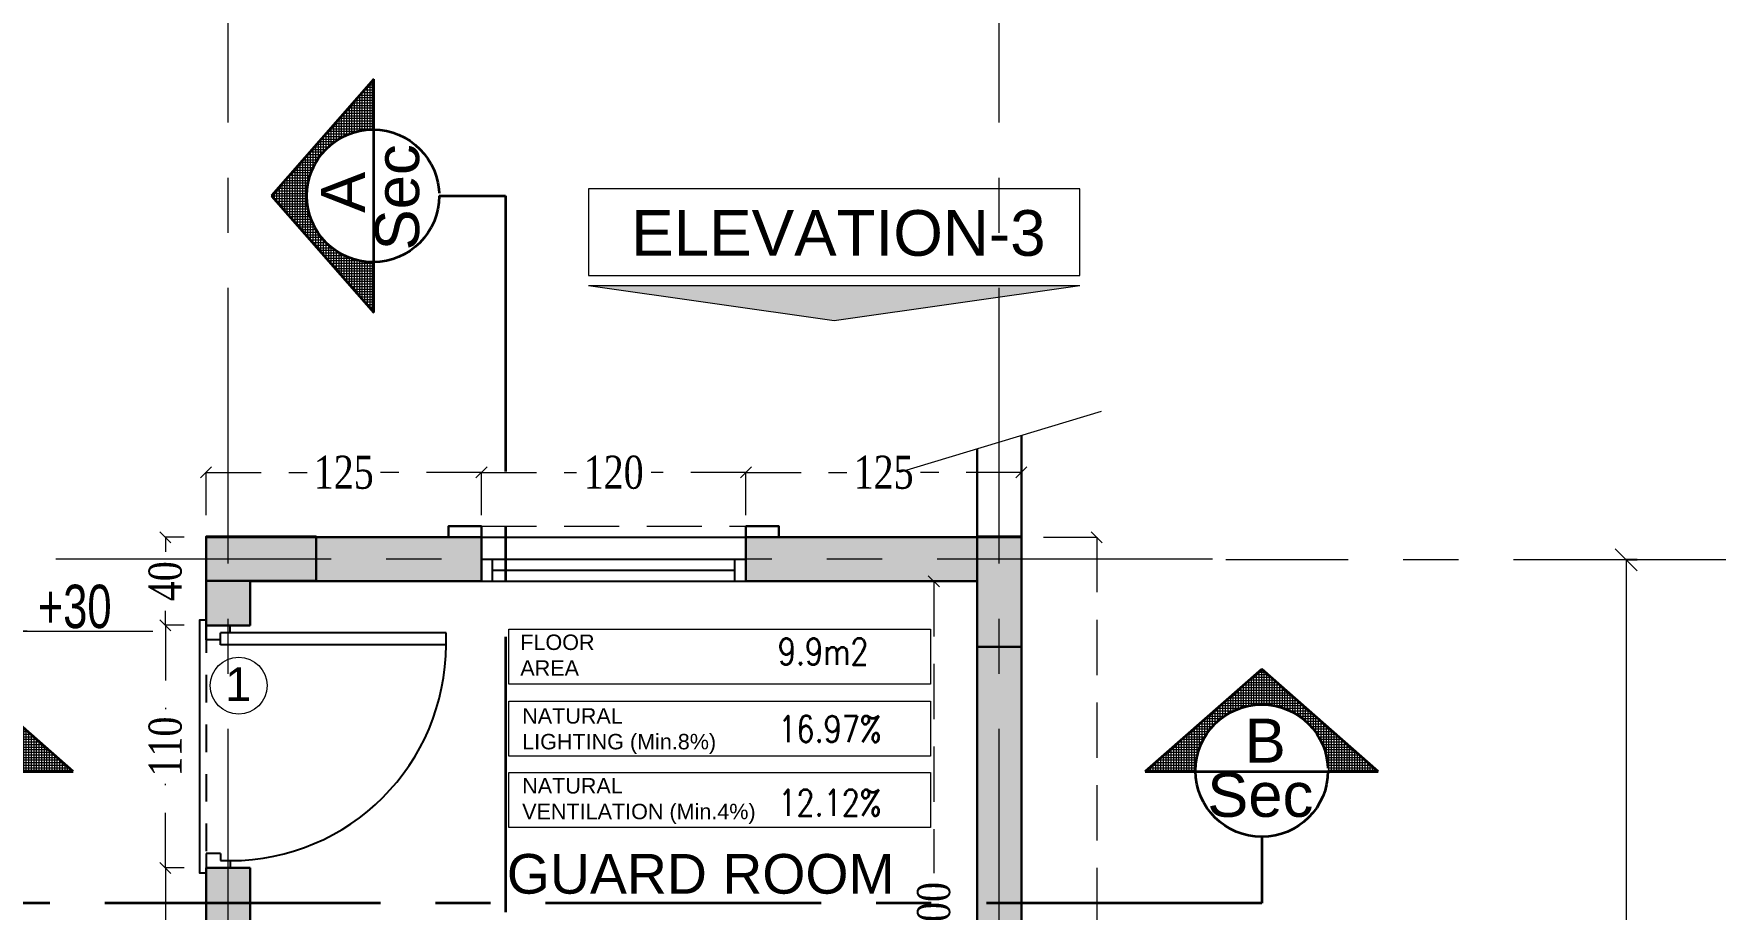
# Model space of a CAD drawing. Header units: inches. Extents: x -114 to 635, y -137 to 57.
# Drawn here: x 487.77 to 495.4, y -80.84 to -76.87 of the extents above; entities that cross this region are included whole.
import ezdxf
from ezdxf.enums import TextEntityAlignment as Align

# ---------------------------------------------------------------- set-up
doc = ezdxf.new("R2010")
doc.units = ezdxf.units.IN
doc.header["$MEASUREMENT"] = 0
doc.header["$PDMODE"] = 98
for name, pattern in [('( Hidden )', [0.375, 0.25, -0.125]), ('ABOOD', [0.375, 0.25, -0.125]), ('CENTER', [2, 1.25, -0.25, 0.25, -0.25]), ('CENTERX2', [4, 2.5, -0.5, 0.5, -0.5]), ('DASHED2', [0.375, 0.25, -0.125]), ('VILLA AXIS$0$CENTER', [2, 1.25, -0.25, 0.25, -0.25])]:
    doc.linetypes.add(name, pattern=pattern)
doc.layers.get('0').update_dxf_attribs({"lineweight": 5})
doc.layers.get('Defpoints').update_dxf_attribs({"lineweight": 5})
for name, color, linetype, lineweight in [('A-ELEVATION TAG', 230, 'Continuous', 5), ('A-HATCH', 8, 'Continuous', 5), ('A-REFLECT DOWN', 8, 'Continuous', 5), ('A-SECTION LINE', 230, 'Continuous', 35), ('A-SECTION TAG', 230, 'Continuous', 5), ('A-text', 111, 'Continuous', 5), ('AXIS DIMENSION', 8, 'Continuous', 5), ('COLUMNS HATCH', 1, 'Continuous', 5), ('DETAILS DIMENSION', 15, 'Continuous', 5), ('dim', 1, 'Continuous', 9), ('DOOR', 1, 'Continuous', 5), ('GENERAL TEXT', 4, 'Continuous', 5), ('HATCH', 15, 'Continuous', 0), ('LEVEL SYMBOL', 8, 'Continuous', 5), ('PROPOSED COLUMNS', 6, 'Continuous', 30), ('ROOM INFORMATION', 7, 'Continuous', 5), ('ROOMS DIMENSION', 3, 'Continuous', 5), ('TEXT ROOM INFORMATION', 1, 'Continuous', 5), ('WALL', 4, 'Continuous', 30), ('WALL PROPOSED', 7, 'Continuous', 30)]:
    doc.layers.add(name, color=color, linetype=linetype, lineweight=lineweight)
for name, color, linetype in [('A-STAIRS', 62, 'Continuous'), ('A-STEPS', 8, 'Continuous'), ('A-WIN', 193, 'Continuous')]:
    doc.layers.add(name, color=color, linetype=linetype)
doc.layers.add('AXIES', color=7, linetype='CENTER', lineweight=0, true_color=0x949596)
doc.styles.add('002-F.FLOOR PLAN$0$xref plans$0$ATTRIBUTE', font='BKANT.TTF')
doc.styles.add('Arial', font='arial.ttf')
doc.styles.add('GROUND FLOOR XREF - option 3$0$ROMANS', font='arial.ttf')
doc.styles.add('GROUND FLOOR XREF - option 3$0$STYLE1', font='arial.ttf', dxfattribs={"height": 30})
doc.styles.add('MAIN', font='')
doc.styles.add('ROMANS-TITLE', font='ROMANS.shx', dxfattribs={"width": 0.8})
doc.styles.add('ST', font='times.ttf', dxfattribs={"width": 0.8})
doc.styles.get("Standard").update_dxf_attribs({"font": 'arial.ttf'})
doc.styles.get('MAIN').set_extended_font_data('Shonar Bangla')
doc.dimstyles.new('MFS-AXIS', dxfattribs={"dimtxt": 0.22, "dimasz": 0.1, "dimexe": 0, "dimexo": 0.15, "dimgap": 0.05, "dimtad": 1, "dimdec": 0, "dimlfac": 100, "dimzin": 0, "dimdsep": 46, "dimtxsty": 'MAIN', "dimblk": 'OBLIQUE', "dimcen": 0.09, "dimclrd": 1, "dimclre": 1, "dimclrt": 2, "dimadec": 0, "dimazin": 0, "dimtfac": 1, "dimtdec": 0, "dimtix": 1, "dimtofl": 0, "dimtmove": 2, "dimatfit": 3, "dimldrblk": 'OBLIQUE', "dimfxl": 0.05, "dimfxlon": 1, "dimtolj": 1, "dimtzin": 0, "dimlwd": -1, "dimarcsym": 1})
doc.dimstyles.new('RASH PLAN', dxfattribs={"dimtxt": 0.15, "dimasz": 0.05, "dimexe": 0, "dimexo": 0.1, "dimgap": 0.05, "dimtad": 0, "dimdec": 0, "dimlfac": 100, "dimzin": 0, "dimdsep": 46, "dimtxsty": 'ST', "dimblk": 'OBLIQUE', "dimcen": 0.09, "dimclrd": 200, "dimclre": 6, "dimclrt": 1, "dimadec": 0, "dimazin": 0, "dimtfac": 1, "dimtdec": 0, "dimtmove": 1, "dimatfit": 3, "dimldrblk": 'OBLIQUE', "dimfxl": 0, "dimtolj": 1, "dimtzin": 0, "dimlwd": -1, "dimlwe": -1, "dimarcsym": 0})

# ---------------------------------------------------------------- blocks, each defined once
blk = doc.blocks.new('_Oblique')
at = {"color": 0, "lineweight": -2}
blk.add_line((-0.5, -0.5), (0.5, 0.5), dxfattribs=at)
blk = doc.blocks.new('*D1224')
at = {"layer": 'Defpoints', "color": 0, "transparency": 16777216}
for p in [(491.8524, -79.3528), (492.0496, -79.3528), (492.0496, -82.3528)]:
    blk.add_point(p, dxfattribs=at)
at = {"layer": 'ROOMS DIMENSION', "color": 3, "transparency": 16777216}
for p, q in [((491.9496, -79.3528), (491.8524, -79.3528)), ((491.9496, -82.3528), (491.8524, -82.3528))]:
    blk.add_line(p, q, dxfattribs=at)
at = {"layer": 'ROOMS DIMENSION', "color": 3, "linetype": 'DASHED2', "transparency": 16777216}
for p, q in [((491.8524, -79.3528), (491.8524, -80.6767)), ((491.8524, -82.3528), (491.8524, -81.029))]:
    blk.add_line(p, q, dxfattribs=at)
at = {"layer": 'ROOMS DIMENSION', "color": 3, "transparency": 16777216, "xscale": 0.05, "yscale": 0.05, "zscale": 0.05}
for p, rotation in [((491.8524, -79.3528), 90), ((491.8524, -82.3528), 270)]:
    blk.add_blockref('_Oblique', p, dxfattribs=dict(at, rotation=rotation))
at = {"layer": 'ROOMS DIMENSION', "color": 3, "transparency": 16777216, "insert": (491.8524, -80.8528), "char_height": 0.15, "attachment_point": 5, "rotation": 90, "style": 'ST'}
blk.add_mtext('\\A1;300', dxfattribs=at)
blk = doc.blocks.new('DOOR 1.00M')
at = {"layer": 'DOOR', "lineweight": 25}
for p, q in [((-0.1, 0.97), (-0.1, 1)), ((0, 0.94), (0, 1)), ((-0.06, 0.97), (-0.1, 0.97)), ((-0.06, 0.94), (-0.06, 0.97)), ((-0.06, 0.94), (0, 0.94)), ((-0.99, 0.08), (-0.06, 0.08)), ((-0.99, 0.08), (-0.99, 0.03)), ((-0.06, 0.08), (-0.06, 0.03)), ((-0.99, 0.03), (-0.06, 0.03)), ((-0.1, 0.03), (-0.1, 0)), ((-0.06, 0.06), (0, 0.06)), ((0, 0.06), (0, 0))]:
    blk.add_line(p, q, dxfattribs=at)
blk.add_arc((-0.1, 0.08), 0.89, 90, 180, dxfattribs=at)
blk = doc.blocks.new('*D1236')
at = {"layer": 'Defpoints', "color": 0, "transparency": 16777216}
for p in [(488.3649, -80.6528), (488.5496, -80.6528, 0), (488.5496, -83.0528, 0)]:
    blk.add_point(p, dxfattribs=at)
at = {"layer": 'DETAILS DIMENSION', "color": 6, "transparency": 16777216}
for p, q in [((488.4496, -80.6528), (488.3649, -80.6528)), ((488.4496, -83.0528), (488.3649, -83.0528))]:
    blk.add_line(p, q, dxfattribs=at)
at = {"layer": 'DETAILS DIMENSION', "color": 200, "linetype": 'DASHED2', "transparency": 16777216}
for p, q in [((488.3649, -80.6528), (488.3649, -81.675)), ((488.3649, -83.0528), (488.3649, -82.0306))]:
    blk.add_line(p, q, dxfattribs=at)
at = {"layer": 'DETAILS DIMENSION', "color": 200, "transparency": 16777216, "xscale": 0.05, "yscale": 0.05, "zscale": 0.05}
for p, rotation in [((488.3649, -80.6528), 90), ((488.3649, -83.0528), 270)]:
    blk.add_blockref('_Oblique', p, dxfattribs=dict(at, rotation=rotation))
at = {"layer": 'DETAILS DIMENSION', "color": 1, "transparency": 16777216, "insert": (488.3649, -81.8528), "char_height": 0.15, "attachment_point": 5, "rotation": 90, "style": 'ST'}
blk.add_mtext('\\A1;240', dxfattribs=at)
blk = doc.blocks.new('*D1237')
at = {"layer": 'Defpoints', "color": 0, "transparency": 16777216}
for p in [(488.3649, -79.5521), (488.5496, -79.5521, 0), (488.5496, -80.6528, 0)]:
    blk.add_point(p, dxfattribs=at)
at = {"layer": 'DETAILS DIMENSION', "color": 6, "transparency": 16777216}
for p, q in [((488.4496, -79.5521), (488.3649, -79.5521)), ((488.4496, -80.6528), (488.3649, -80.6528))]:
    blk.add_line(p, q, dxfattribs=at)
at = {"layer": 'DETAILS DIMENSION', "color": 200, "linetype": 'DASHED2', "transparency": 16777216}
for p, q in [((488.3649, -79.5521), (488.3649, -79.9331)), ((488.3649, -80.6528), (488.3649, -80.2718))]:
    blk.add_line(p, q, dxfattribs=at)
at = {"layer": 'DETAILS DIMENSION', "color": 200, "transparency": 16777216, "xscale": 0.05, "yscale": 0.05, "zscale": 0.05}
for p, rotation in [((488.3649, -79.5521), 90), ((488.3649, -80.6528), 270)]:
    blk.add_blockref('_Oblique', p, dxfattribs=dict(at, rotation=rotation))
at = {"layer": 'DETAILS DIMENSION', "color": 1, "transparency": 16777216, "insert": (488.3649, -80.1025), "char_height": 0.15, "attachment_point": 5, "rotation": 90, "style": 'ST'}
blk.add_mtext('\\A1;110', dxfattribs=at)
blk = doc.blocks.new('*D1238')
at = {"layer": 'Defpoints', "color": 0, "transparency": 16777216}
for p in [(488.3649, -79.1528), (488.5496, -79.1528, 0), (488.5496, -79.5521, 0)]:
    blk.add_point(p, dxfattribs=at)
at = {"layer": 'DETAILS DIMENSION', "color": 6, "transparency": 16777216}
for p, q in [((488.4496, -79.1528), (488.3649, -79.1528)), ((488.4496, -79.5521), (488.3649, -79.5521))]:
    blk.add_line(p, q, dxfattribs=at)
at = {"layer": 'DETAILS DIMENSION', "color": 200, "linetype": 'DASHED2', "transparency": 16777216}
for p, q in [((488.3649, -79.1528), (488.3649, -79.2184)), ((488.3649, -79.5521), (488.3649, -79.4865))]:
    blk.add_line(p, q, dxfattribs=at)
at = {"layer": 'DETAILS DIMENSION', "color": 200, "transparency": 16777216, "xscale": 0.05, "yscale": 0.05, "zscale": 0.05}
for p, rotation in [((488.3649, -79.1528), 90), ((488.3649, -79.5521), 270)]:
    blk.add_blockref('_Oblique', p, dxfattribs=dict(at, rotation=rotation))
at = {"layer": 'DETAILS DIMENSION', "color": 1, "transparency": 16777216, "insert": (488.3649, -79.3525), "char_height": 0.15, "attachment_point": 5, "rotation": 90, "style": 'ST'}
blk.add_mtext('\\A1;40', dxfattribs=at)
blk = doc.blocks.new('*D1239')
at = {"layer": 'Defpoints', "color": 0, "transparency": 16777216}
for p in [(488.5496, -78.859), (488.5496, -79.1528, 0), (489.7996, -79.1528, 0)]:
    blk.add_point(p, dxfattribs=at)
at = {"layer": 'DETAILS DIMENSION', "color": 6, "transparency": 16777216}
for p, q in [((488.5496, -79.0528), (488.5496, -78.859)), ((489.7996, -79.0528), (489.7996, -78.859))]:
    blk.add_line(p, q, dxfattribs=at)
at = {"layer": 'DETAILS DIMENSION', "color": 200, "linetype": 'DASHED2', "transparency": 16777216}
for p, q in [((488.5496, -78.859), (489.0079, -78.859)), ((489.7996, -78.859), (489.3413, -78.859))]:
    blk.add_line(p, q, dxfattribs=at)
at = {"layer": 'DETAILS DIMENSION', "color": 200, "transparency": 16777216, "xscale": 0.05, "yscale": 0.05, "zscale": 0.05, "rotation": 180}
blk.add_blockref('_Oblique', (488.5496, -78.859), dxfattribs=at)
at = {"layer": 'DETAILS DIMENSION', "color": 200, "transparency": 16777216, "xscale": 0.05, "yscale": 0.05, "zscale": 0.05}
blk.add_blockref('_Oblique', (489.7996, -78.859), dxfattribs=at)
at = {"layer": 'DETAILS DIMENSION', "color": 1, "transparency": 16777216, "insert": (489.1746, -78.859), "char_height": 0.15, "attachment_point": 5, "style": 'ST'}
blk.add_mtext('\\A1;125', dxfattribs=at)
blk = doc.blocks.new('*D1240')
at = {"layer": 'Defpoints', "color": 0, "transparency": 16777216}
for p in [(490.9996, -78.859), (489.7996, -79.1528, 0), (490.9996, -79.1528, 0)]:
    blk.add_point(p, dxfattribs=at)
at = {"layer": 'DETAILS DIMENSION', "color": 6, "transparency": 16777216}
for p, q in [((489.7996, -79.0528), (489.7996, -78.859)), ((490.9996, -79.0528), (490.9996, -78.859))]:
    blk.add_line(p, q, dxfattribs=at)
at = {"layer": 'DETAILS DIMENSION', "color": 200, "linetype": 'DASHED2', "transparency": 16777216}
for p, q in [((489.7996, -78.859), (490.2303, -78.859)), ((490.9996, -78.859), (490.569, -78.859))]:
    blk.add_line(p, q, dxfattribs=at)
at = {"layer": 'DETAILS DIMENSION', "color": 200, "transparency": 16777216, "xscale": 0.05, "yscale": 0.05, "zscale": 0.05, "rotation": 180}
blk.add_blockref('_Oblique', (489.7996, -78.859), dxfattribs=at)
at = {"layer": 'DETAILS DIMENSION', "color": 200, "transparency": 16777216, "xscale": 0.05, "yscale": 0.05, "zscale": 0.05}
blk.add_blockref('_Oblique', (490.9996, -78.859), dxfattribs=at)
at = {"layer": 'DETAILS DIMENSION', "color": 1, "transparency": 16777216, "insert": (490.3996, -78.859), "char_height": 0.15, "attachment_point": 5, "style": 'ST'}
blk.add_mtext('\\A1;120', dxfattribs=at)
blk = doc.blocks.new('*D1241')
at = {"layer": 'Defpoints', "color": 0, "transparency": 16777216}
for p in [(492.2496, -78.859), (490.9996, -79.1528, 0), (492.2496, -79.1528, 0)]:
    blk.add_point(p, dxfattribs=at)
at = {"layer": 'DETAILS DIMENSION', "color": 6, "transparency": 16777216}
for p, q in [((490.9996, -79.0528), (490.9996, -78.859)), ((492.2496, -79.0528), (492.2496, -78.859))]:
    blk.add_line(p, q, dxfattribs=at)
at = {"layer": 'DETAILS DIMENSION', "color": 200, "linetype": 'DASHED2', "transparency": 16777216}
for p, q in [((490.9996, -78.859), (491.4579, -78.859)), ((492.2496, -78.859), (491.7913, -78.859))]:
    blk.add_line(p, q, dxfattribs=at)
at = {"layer": 'DETAILS DIMENSION', "color": 200, "transparency": 16777216, "xscale": 0.05, "yscale": 0.05, "zscale": 0.05, "rotation": 180}
blk.add_blockref('_Oblique', (490.9996, -78.859), dxfattribs=at)
at = {"layer": 'DETAILS DIMENSION', "color": 200, "transparency": 16777216, "xscale": 0.05, "yscale": 0.05, "zscale": 0.05}
blk.add_blockref('_Oblique', (492.2496, -78.859), dxfattribs=at)
at = {"layer": 'DETAILS DIMENSION', "color": 1, "transparency": 16777216, "insert": (491.6246, -78.859), "char_height": 0.15, "attachment_point": 5, "style": 'ST'}
blk.add_mtext('\\A1;125', dxfattribs=at)
blk = doc.blocks.new('002-F.FLOOR PLAN$0$xref plans$0$LVL-PL')
h = blk.add_hatch(color=256)
h.paths.add_polyline_path([(0, 0.1233), (0, 0), (0.1233, 0, 0.414214)])
h.paths.add_polyline_path([(0, 0), (-0.1233, 0, 0.414214), (0, -0.1233)])
for p, q in [((0, 0.2424), (0, -0.2424)), ((0.2, 0), (-0.2424, 0)), ((0, 0), (0.8648, 0))]:
    blk.add_line(p, q)
for radius in [0.15, 0.1233]:
    blk.add_circle((0, 0), radius)
at = {"style": '002-F.FLOOR PLAN$0$xref plans$0$ATTRIBUTE', "width": 0.75, "flags": 12}
for tag, p in [('LEVEL', (0.517, 0.1508)), ('POSITION', (0.517, -0.1541))]:
    blk.add_attdef(tag, text='', height=0.2, dxfattribs=at).set_placement(p, align=Align.MIDDLE)
blk = doc.blocks.new('*D1255')
at = {"layer": 'Defpoints', "color": 0, "transparency": 16777216}
for p in [(492.2496, -79.1528, 0), (492.5914, -79.1528), (492.2496, -84.3528, 0)]:
    blk.add_point(p, dxfattribs=at)
at = {"layer": 'DETAILS DIMENSION', "color": 6, "transparency": 16777216}
for p, q in [((492.3496, -79.1528), (492.5914, -79.1528)), ((492.3496, -84.3528), (492.5914, -84.3528))]:
    blk.add_line(p, q, dxfattribs=at)
at = {"layer": 'DETAILS DIMENSION', "color": 200, "linetype": 'DASHED2', "transparency": 16777216}
for p, q in [((492.5914, -79.1528), (492.5914, -81.5773)), ((492.5914, -84.3528), (492.5914, -81.9283))]:
    blk.add_line(p, q, dxfattribs=at)
at = {"layer": 'DETAILS DIMENSION', "color": 200, "transparency": 16777216, "xscale": 0.05, "yscale": 0.05, "zscale": 0.05}
for p, rotation in [((492.5914, -79.1528), 90), ((492.5914, -84.3528), 270)]:
    blk.add_blockref('_Oblique', p, dxfattribs=dict(at, rotation=rotation))
at = {"layer": 'DETAILS DIMENSION', "color": 1, "transparency": 16777216, "insert": (492.5914, -81.7528), "char_height": 0.15, "attachment_point": 5, "rotation": 90, "style": 'ST'}
blk.add_mtext('\\A1;520', dxfattribs=at)
blk = doc.blocks.new('Room Info')
at = {"layer": 'TEXT ROOM INFORMATION', "ltscale": 5}
for tag, p in [('FLR_AREA', (17, 833.5)), ('NAT_LIGHT', (19, 482.5)), ('NAT_VENT', (19, 147.5))]:
    blk.add_attdef(tag, p, '', height=180, dxfattribs=at)
blk = doc.blocks.new('*D1264')
at = {"layer": 'AXIS DIMENSION', "color": 1, "linetype": 'Continuous', "lineweight": -2, "transparency": 16777216}
for p, q in [((495.0437, -79.2552), (494.9937, -79.2552)), ((495.0437, -84.2548), (494.9937, -84.2548))]:
    blk.add_line(p, q, dxfattribs=at)
at = {"layer": 'AXIS DIMENSION', "color": 1, "linetype": 'Continuous', "transparency": 16777216}
blk.add_line((494.9937, -79.2552), (494.9937, -84.2548), dxfattribs=at)
at = {"layer": 'Defpoints', "color": 0, "transparency": 16777216}
for p in [(495.2944, -79.2552, 0), (494.9937, -84.2548), (495.2944, -84.2548, 0)]:
    blk.add_point(p, dxfattribs=at)
at = {"layer": 'AXIS DIMENSION', "color": 1, "transparency": 16777216, "xscale": 0.1, "yscale": 0.1, "zscale": 0.1}
for p, rotation in [((494.9937, -79.2552), 90), ((494.9937, -84.2548), 270)]:
    blk.add_blockref('_Oblique', p, dxfattribs=dict(at, rotation=rotation))
at = {"layer": 'AXIS DIMENSION', "color": 2, "transparency": 16777216, "insert": (494.8337, -81.755), "char_height": 0.22, "attachment_point": 5, "rotation": 90, "style": 'MAIN'}
blk.add_mtext('\\A1;500', dxfattribs=at)

msp = doc.modelspace()

# ---------------------------------------------------------------- hatches: boundary and pattern name
at = {"layer": 'A-ELEVATION TAG'}
msp.add_hatch(color=256, dxfattribs=at).paths.add_polyline_path([(491.4003, -78.172), (492.5147, -78.0121), (490.2859, -78.0121)])
at = {"layer": 'A-HATCH'}
h = msp.add_hatch(dxfattribs=at)
h.set_pattern_fill('ANSI37', color=256, scale=0.093873, angle=2115, style=0)
h.set_pattern_definition([(360, (3219.557589, 2083.187179), (1e-16, 0.011734187243), []), (90, (3219.557589, 2083.187179), (-0.011734187243, 1e-16), [])])
h.paths.add_polyline_path([(488.8469, -77.6043), (489.3103, -78.1333), (489.3103, -77.9047, -0.002362), (489.3075, -77.9047, -1), (489.3075, -77.304, -0.002362), (489.3103, -77.304), (489.3103, -77.0754)])
h = msp.add_hatch(dxfattribs=at)
h.set_pattern_fill('ANSI37', color=256, scale=0.093873, angle=2025, style=0)
h.set_pattern_definition([(270, (2648.208734, -2810.46224), (0.011734187243, -1e-16), []), (360, (2648.208734, -2810.46224), (1e-16, 0.011734187243), [])])
h.paths.add_polyline_path([(487.4172, -79.7516), (486.8883, -80.215), (487.1168, -80.215, -0.002362), (487.1168, -80.2121, -1), (487.7176, -80.2121, -0.002362), (487.7176, -80.215), (487.9461, -80.215)])
h = msp.add_hatch(dxfattribs=at)
h.set_pattern_fill('ANSI37', color=256, scale=0.093873, angle=2025, style=0)
h.set_pattern_definition([(270, (2654.132197, -2810.46224), (0.011734187243, -1e-16), []), (360, (2654.132197, -2810.46224), (1e-16, 0.011734187243), [])])
h.paths.add_polyline_path([(493.3407, -79.7516), (492.8117, -80.215), (493.0403, -80.215, -0.002362), (493.0403, -80.2121, -1), (493.6411, -80.2121, -0.002362), (493.6411, -80.215), (493.8696, -80.215)])
at = {"layer": 'COLUMNS HATCH'}
for points in [[(488.5496, -79.3503), (488.5496, -79.1503), (489.0496, -79.1503), (489.0496, -79.3503)], [(492.2496, -79.6503), (492.0496, -79.6503), (492.0496, -79.1503), (492.2496, -79.1503)]]:
    msp.add_hatch(color=256, dxfattribs=at).paths.add_polyline_path(points)
at = {"layer": 'HATCH', "true_color": 0x939598}
h = msp.add_hatch(color=252, dxfattribs=at)
h.dxf.hatch_style = 1
h.paths.add_polyline_path([(488.7496, -79.3528), (489.7996, -79.3528), (489.7996, -79.1528), (488.5496, -79.1528), (488.5496, -79.5528), (488.7496, -79.5528)])
h = msp.add_hatch(color=252, dxfattribs=at)
h.dxf.hatch_style = 1
h.paths.add_polyline_path([(492.2496, -79.1528), (490.9996, -79.1528), (490.9996, -79.3528), (492.0496, -79.3528), (492.0496, -82.3528), (491.9496, -82.3528), (491.9496, -82.5528), (492.0496, -82.5528), (492.0496, -84.1528), (490.7496, -84.1528), (490.6496, -84.1528), (490.6496, -84.1528), (488.7496, -84.1528), (488.7496, -84.1524), (488.7496, -83.6528), (488.5496, -83.6528), (488.5496, -84.3528), (492.2496, -84.3528)])
h = msp.add_hatch(color=252, dxfattribs=at)
h.dxf.hatch_style = 1
h.paths.add_polyline_path([(488.7496, -82.3528), (488.7496, -80.6528), (488.5496, -80.6528), (488.5496, -83.0528), (488.7496, -83.0528), (488.7496, -82.5528), (490.6496, -82.5528), (490.6496, -82.6528), (490.7496, -82.6528), (490.7496, -82.5528), (490.8496, -82.5528), (490.8496, -82.3528)])

# ---------------------------------------------------------------- linework, layer by layer
at = {"layer": 'A-ELEVATION TAG'}
msp.add_line((492.5147, -78.0121), (490.2859, -78.0121), dxfattribs=at)
msp.add_lwpolyline([(492.5147, -77.5723), (490.2859, -77.5723), (490.2859, -77.9654), (492.5147, -77.9654)], close=True, dxfattribs=at)
msp.add_lwpolyline([(492.5147, -78.0121), (491.4003, -78.172), (490.2859, -78.0121)], dxfattribs=at)
at = {"layer": 'A-REFLECT DOWN', "color": 8, "linetype": 'ABOOD', "lineweight": 0, "elevation": 0}
msp.add_lwpolyline([(489.7996, -79.1028), (490.9996, -79.1028)], dxfattribs=at)
at = {"layer": 'A-SECTION LINE', "linetype": 'VILLA AXIS$0$CENTER', "ltscale": 1.5, "elevation": 0}
for points in [[(488.8469, -77.6043), (489.3103, -78.1333), (489.3103, -77.0754)], [(487.4172, -79.7516), (486.8883, -80.215), (487.9461, -80.215)], [(493.3407, -79.7516), (492.8117, -80.215), (493.8696, -80.215)]]:
    msp.add_lwpolyline(points, close=True, dxfattribs=at)
at = {"layer": 'A-SECTION LINE', "linetype": 'VILLA AXIS$0$CENTER', "elevation": -0.0024}
for points in [[(489.6079, -77.6043), (489.9079, -77.6043), (489.9079, -85.4418), (489.6079, -85.4418)], [(493.3407, -80.5125), (493.3407, -80.8125), (487.4172, -80.8125), (487.4172, -80.5125)]]:
    msp.add_lwpolyline(points, dxfattribs=at)
at = {"layer": 'A-SECTION LINE', "linetype": 'VILLA AXIS$0$CENTER', "ltscale": 1.5}
for centre in [(489.3075, -77.6043, -0.0024), (493.3407, -80.2121, -0.0024)]:
    msp.add_circle(centre, 0.3004, dxfattribs=at)
at = {"layer": 'A-STAIRS', "elevation": 0}
msp.add_lwpolyline([(488.5496, -79.5291), (488.5196, -79.5291), (488.5196, -80.6758), (488.5496, -80.6758)], dxfattribs=at)
at = {"layer": 'A-STEPS', "linetype": '( Hidden )', "ltscale": 0.5, "elevation": 0}
msp.add_lwpolyline([(488.5496, -79.5521), (488.5496, -80.6528)], dxfattribs=at)
at = {"layer": 'A-text'}
msp.add_circle((488.6977, -79.8259, -0.0024), 0.1291, dxfattribs=at)
at = {"layer": 'A-WIN'}
for p, q in [((489.7996, -79.2528, 0), (490.9996, -79.2528, 0)), ((489.8496, -79.3528, 0), (489.8496, -79.2528, 0)), ((490.9496, -79.3528, 0), (490.9496, -79.2528, 0)), ((489.7996, -79.3528, 0), (490.9996, -79.3528, 0)), ((489.8496, -79.3028, 0), (490.9496, -79.3028, 0))]:
    msp.add_line(p, q, dxfattribs=at)
at = {"layer": 'A-WIN', "elevation": 0}
msp.add_lwpolyline([(489.7996, -79.1528), (490.9996, -79.1528)], dxfattribs=at)
at = {"layer": 'AXIES', "linetype": 'CENTERX2', "ltscale": 0.5}
for p, q in [((488.6496, -85.2723, 0), (488.6496, -75.477, 0)), ((492.1496, -85.2723, 0), (492.1496, -75.477, 0)), ((493.1175, -79.2528, 0), (484.5623, -79.2528, 0)), ((501.733, -79.2552, 0), (493.1779, -79.2552, 0))]:
    msp.add_line(p, q, dxfattribs=at)
at = {"layer": 'dim'}
msp.add_line((492.6122, -78.583, 0), (491.6953, -78.8593, 0), dxfattribs=at)
at = {"layer": 'PROPOSED COLUMNS', "elevation": 0}
for points in [[(488.5496, -79.3503), (488.5496, -79.1503), (489.0496, -79.1503), (489.0496, -79.3503)], [(492.2496, -79.6503), (492.0496, -79.6503), (492.0496, -79.1503), (492.2496, -79.1503)]]:
    msp.add_lwpolyline(points, close=True, dxfattribs=at)
at = {"layer": 'ROOM INFORMATION', "ltscale": 5}
for points in [[(489.9233, -79.5693), (491.8367, -79.5693), (491.8367, -79.8193), (489.9233, -79.8193)], [(489.9233, -79.8958), (491.8367, -79.8958), (491.8367, -80.1458), (489.9233, -80.1458)], [(489.9233, -80.2198), (491.8367, -80.2198), (491.8367, -80.4698), (489.9233, -80.4698)]]:
    msp.add_lwpolyline(points, close=True, dxfattribs=at)
at = {"layer": 'WALL'}
for p, q in [((492.0496, -79.1528, 0), (492.0496, -78.7525, 0)), ((492.2496, -79.1528, 0), (492.2496, -78.6922, 0))]:
    msp.add_line(p, q, dxfattribs=at)
at = {"layer": 'WALL PROPOSED', "linetype": 'Continuous', "elevation": 0, "flags": 128}
for points in [[(489.7996, -79.1528), (489.7996, -79.1528), (489.7996, -79.1028), (489.6496, -79.1028), (489.6496, -79.1528)], [(490.9996, -79.1528), (490.9996, -79.1528), (490.9996, -79.1028), (491.1496, -79.1028), (491.1496, -79.1528)], [(488.5496, -79.5528), (488.5496, -79.1528), (489.7996, -79.1528)], [(490.9996, -79.1528), (492.2496, -79.1528), (492.2496, -84.3528), (488.5496, -84.3528), (488.5496, -83.6528)], [(488.7496, -79.3528), (489.7996, -79.3528), (489.7996, -79.1528)], [(490.9996, -79.1528), (490.9996, -79.3528), (492.0496, -79.3528)], [(488.7496, -79.5528), (488.7496, -79.3528)], [(488.5496, -79.5528), (488.7496, -79.5528)], [(488.5496, -80.6528), (488.7496, -80.6528)], [(488.5496, -83.0528), (488.5496, -80.6528)], [(488.7496, -82.3528), (488.7496, -80.6528)]]:
    msp.add_lwpolyline(points, dxfattribs=at)
at = {"layer": 'WALL PROPOSED', "elevation": 0}
msp.add_lwpolyline([(492.0496, -79.3528), (492.0496, -82.3528)], dxfattribs=at)
at = {"layer": 'WALL PROPOSED', "ltscale": 100, "elevation": 0}
msp.add_lwpolyline([(492.0496, -82.3528), (492.0496, -79.3528)], dxfattribs=at)

# ---------------------------------------------------------------- block references
at = {"xscale": 1.099999999999965, "yscale": 1.099999999999965, "zscale": 1.099999999999965, "rotation": 180}
msp.add_blockref('DOOR 1.00M', (488.5496, -79.5528, 0), dxfattribs=at)
at = {"layer": 'LEVEL SYMBOL', "linetype": 'Continuous', "lineweight": 0}
ref = msp.add_blockref('002-F.FLOOR PLAN$0$xref plans$0$LVL-PL', (487.5666, -79.5794), dxfattribs=dict(at, xscale=0.8572500000000078, yscale=0.8572500000000078, zscale=0.8572500000000078))
ref.add_attrib('LEVEL', '+30', dxfattribs={"layer": '0', "lineweight": 5, "height": 0.19687, "rotation": 360, "style": '002-F.FLOOR PLAN$0$xref plans$0$ATTRIBUTE', "width": 0.75}).set_placement((487.9534, -79.4666), align=Align.MIDDLE)
at = {"layer": 'TEXT ROOM INFORMATION'}
ref = msp.add_blockref('Room Info', (491.1273, -80.4448), dxfattribs=dict(at, xscale=0.001, yscale=0.001, zscale=0.001))
ref.add_attrib('FLR_AREA', '9.9m2', dxfattribs={"ltscale": 5, "height": 0.12, "style": 'ROMANS-TITLE', "width": 0.8}).set_placement((491.1443, -79.6113), align=Align.TOP_LEFT)
ref.add_attrib('NAT_LIGHT', '16.97%', dxfattribs={"ltscale": 5, "height": 0.12, "style": 'ROMANS-TITLE', "width": 0.8}).set_placement((491.1463, -79.9623), align=Align.TOP_LEFT)
ref.add_attrib('NAT_VENT', '12.12%', dxfattribs={"ltscale": 5, "height": 0.12, "style": 'ROMANS-TITLE', "width": 0.8}).set_placement((491.1463, -80.2973), align=Align.TOP_LEFT)

# ---------------------------------------------------------------- texts
at = {"layer": 'A-ELEVATION TAG', "style": 'Arial'}
msp.add_text('ELEVATION-3', height=0.207118, dxfattribs=at).set_placement((491.4192, -77.8762), align=Align.CENTER)
at = {"layer": 'A-SECTION TAG', "style": 'Arial'}
for s, p in [('Sec', (489.5165, -77.8518, -0.0027)), ('A', (489.2709, -77.6816, -0.0024))]:
    msp.add_text(s, height=0.2, rotation=90, dxfattribs=at).set_placement(p)
for s, p in [('B', (493.2634, -80.1756, -0.0024)), ('Sec', (493.0932, -80.4212, -0.0027))]:
    msp.add_text(s, height=0.2, dxfattribs=at).set_placement(p)
at = {"layer": 'A-text', "style": 'GROUND FLOOR XREF - option 3$0$STYLE1'}
msp.add_text('1', height=0.1521, dxfattribs=at).set_placement((488.6366, -79.8953, -0.0024))
at = {"layer": 'GENERAL TEXT', "style": 'GROUND FLOOR XREF - option 3$0$ROMANS'}
msp.add_text('GUARD ROOM', height=0.18, dxfattribs=at).set_placement((489.9146, -80.7697, 0))
at = {"layer": 'ROOM INFORMATION', "ltscale": 5, "char_height": 0.07, "attachment_point": 1}
for s, insert in [('{\\C7;FLOOR\\PAREA}', (489.9758, -79.5943)), ('{\\C7;NATURAL\\PLIGHTING (Min.8%)}', (489.9843, -79.9283)), ('{\\C7;NATURAL\\PVENTILATION (Min.4%)}', (489.9843, -80.2453))]:
    msp.add_mtext_dynamic_manual_height_columns(s, width=1.51509, gutter_width=0.9, heights=[0], dxfattribs=dict(at, insert=insert))

# ---------------------------------------------------------------- dimensions: what is measured, and where the dimension line sits
at = {"layer": 'AXIS DIMENSION'}
dim = msp.add_linear_dim(base=(494.9937, -84.2548), p1=(495.2944, -79.2552, 0), p2=(495.2944, -84.2548, 0), angle=90, dimstyle='MFS-AXIS', dxfattribs=at)
dim.commit()
dim.dimension.update_dxf_attribs({"geometry": '*D1264', "text_midpoint": (494.8337, -81.755)})
at = {"layer": 'DETAILS DIMENSION'}
for base, p1, p2, picture, middle in [((488.5496, -78.859), (489.7996, -79.1528, 0), (488.5496, -79.1528, 0), '*D1239', (489.1746, -78.859)), ((490.9996, -78.859), (489.7996, -79.1528, 0), (490.9996, -79.1528, 0), '*D1240', (490.3996, -78.859)), ((492.2496, -78.859), (490.9996, -79.1528, 0), (492.2496, -79.1528, 0), '*D1241', (491.6246, -78.859))]:
    dim = msp.add_linear_dim(base=base, p1=p1, p2=p2, dimstyle='RASH PLAN', dxfattribs=at)
    dim.commit()
    dim.dimension.update_dxf_attribs({"geometry": picture, "text_midpoint": middle})
for base, p1, p2, picture, middle in [((488.3649, -79.1528), (488.5496, -79.5521, 0), (488.5496, -79.1528, 0), '*D1238', (488.3649, -79.3525)), ((492.5914, -79.1528), (492.2496, -84.3528, 0), (492.2496, -79.1528, 0), '*D1255', (492.5914, -81.7528)), ((488.3649, -79.5521), (488.5496, -80.6528, 0), (488.5496, -79.5521, 0), '*D1237', (488.3649, -80.1025)), ((488.3649, -80.6528), (488.5496, -83.0528, 0), (488.5496, -80.6528, 0), '*D1236', (488.3649, -81.8528))]:
    dim = msp.add_linear_dim(base=base, p1=p1, p2=p2, angle=90, dimstyle='RASH PLAN', dxfattribs=at)
    dim.commit()
    dim.dimension.update_dxf_attribs({"geometry": picture, "text_midpoint": middle})
at = {"layer": 'ROOMS DIMENSION'}
dim = msp.add_linear_dim(base=(491.8524, -79.3528, 0), p1=(492.0496, -82.3528, 0), p2=(492.0496, -79.3528, 0), angle=90, dimstyle='RASH PLAN', override={"dimclrd": 3, "dimclre": 3, "dimclrt": 3}, dxfattribs=at)
dim.commit()
dim.dimension.update_dxf_attribs({"geometry": '*D1224', "text_midpoint": (491.8524, -80.8528, 0)})

doc.saveas('drawing.dxf')
